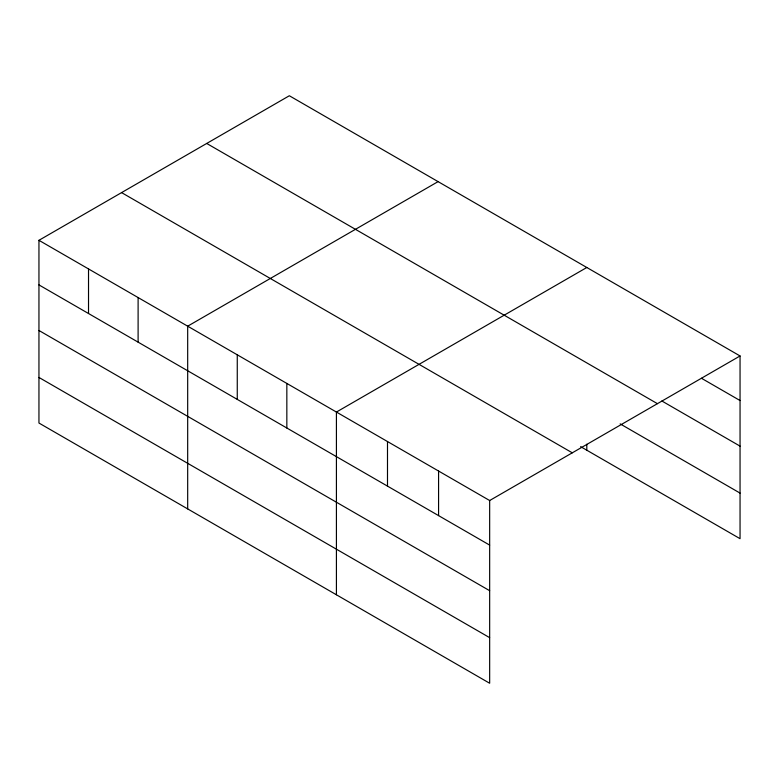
<?xml version="1.0" encoding="UTF-8"?>
<svg xmlns="http://www.w3.org/2000/svg" width="779" height="779" viewBox="0 0 779 779"><rect width="100%" height="100%" fill="white"/><g stroke="black" fill="none" stroke-linecap="round" stroke-linejoin="round"><path stroke-width="1.17" d="M38.95 240.312L489.66 500.527L489.66 683.251L38.95 423.036L38.95 240.312L289.34 95.749L740.05 355.964L740.05 538.688L580.608 446.64M438.08 181.624L187.681 326.187L187.681 508.911M586.811 267.489L336.421 412.052L336.421 594.776M489.66 500.527L740.05 355.964M701.48 378.282L740.05 400.542M661.868 400.99L740.05 446.133M206.717 143.453L657.418 403.668M620.172 423.883L740.05 493.097M121.582 192.608L572.283 452.823M38.95 284.9L489.66 545.105M38.95 330.481L489.66 590.696M38.95 377.445L489.66 637.66M586.811 444.215L586.811 450.213M438.577 471.032L438.577 515.62M387.494 441.547L387.494 486.125M286.838 383.434L286.838 428.012M237.264 354.805L237.264 399.393M138.107 297.559L138.107 342.147M88.524 268.94L88.524 313.518"/></g></svg>
